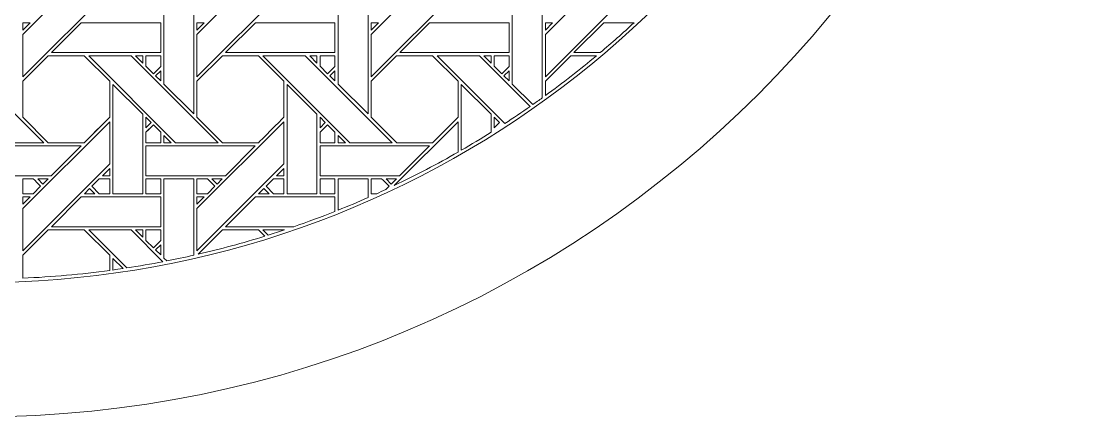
# Model space of a CAD drawing. Header units: inches. Extents: x 6.4 to 18.4, y 3.1 to 15.1.
# Drawn here: x 12.61 to 18.38, y 3.09 to 5.25 of the extents above; entities that cross this region are included whole.
import ezdxf

# ---------------------------------------------------------------- set-up
doc = ezdxf.new("R2010")
doc.units = ezdxf.units.IN
doc.header["$MEASUREMENT"] = 0
doc.layers.add('Design', color=7, linetype='Continuous', lineweight=0)

msp = doc.modelspace()

# ---------------------------------------------------------------- linework, layer by layer
at = {"layer": 'Design'}
for points, knots in [([(12.3829, 15.0948), (9.0691, 15.0948), (6.3829, 12.4085), (6.3829, 9.0948), (6.3829, 5.7811), (9.0691, 3.0948), (12.3829, 3.0948), (15.6966, 3.0948), (18.3829, 5.7811), (18.3829, 9.0948), (18.3829, 12.4085), (15.6966, 15.0948), (12.3829, 15.0948)], [0, 0, 0, 0, 1, 1, 1, 2, 2, 2, 3, 3, 3, 4, 4, 4, 4]), ([(17.3637, 7.426), (17.3637, 7.426), (17.338, 7.426), (17.338, 7.426), (16.5066, 7.426), (16.0033, 7.426), (15.7121, 7.426), (15.4417, 7.426), (15.3541, 7.426), (15.3568, 7.426), (14.6303, 7.426), (12.5831, 7.426), (7.4146, 7.426), (7.402, 7.426), (7.3964, 7.4266), (7.3922, 7.4227), (7.3894, 7.42), (7.3876, 7.4172), (7.3922, 7.4035), (8.0968, 5.3236), (10.0649, 3.8266), (12.3829, 3.8266), (14.6933, 3.8266), (16.6562, 5.314), (17.3666, 7.3834), (17.3711, 7.3963), (17.3739, 7.4043), (17.3756, 7.4094), (17.3784, 7.4176), (17.3723, 7.426), (17.3637, 7.426)], [0, 0, 0, 0, 1, 1, 1, 2, 2, 2, 3, 3, 3, 4, 4, 4, 5, 5, 5, 6, 6, 6, 7, 7, 7, 8, 8, 8, 9, 9, 9, 10, 10, 10, 10]), ([(12.6204, 5.1782), (12.6204, 5.1782), (13.0941, 5.6518), (13.0941, 5.6518), (13.0941, 5.6518), (13.0941, 5.4217), (13.0941, 5.4217), (13.0941, 5.4217), (12.6204, 4.9481), (12.6204, 4.9481), (12.6204, 4.9481), (12.6204, 5.1782), (12.6204, 5.1782)], [0, 0, 0, 0, 1, 1, 1, 2, 2, 2, 3, 3, 3, 4, 4, 4, 4]), ([(13.5691, 5.1782), (13.5691, 5.1782), (14.0428, 5.6518), (14.0428, 5.6518), (14.0428, 5.6518), (14.0428, 5.4217), (14.0428, 5.4217), (14.0428, 5.4217), (13.5691, 4.9481), (13.5691, 4.9481), (13.5691, 4.9481), (13.5691, 5.1782), (13.5691, 5.1782)], [0, 0, 0, 0, 1, 1, 1, 2, 2, 2, 3, 3, 3, 4, 4, 4, 4]), ([(14.5179, 5.1782), (14.5179, 5.1782), (14.9915, 5.6518), (14.9915, 5.6518), (14.9915, 5.6518), (14.9915, 5.4217), (14.9915, 5.4217), (14.9915, 5.4217), (14.5179, 4.9481), (14.5179, 4.9481), (14.5179, 4.9481), (14.5179, 5.1782), (14.5179, 5.1782)], [0, 0, 0, 0, 1, 1, 1, 2, 2, 2, 3, 3, 3, 4, 4, 4, 4]), ([(15.4666, 5.1782), (15.4666, 5.1782), (15.9403, 5.6518), (15.9403, 5.6518), (15.9403, 5.6518), (15.9403, 5.4217), (15.9403, 5.4217), (15.9403, 5.4217), (15.4666, 4.9481), (15.4666, 4.9481), (15.4666, 4.9481), (15.4666, 5.1782), (15.4666, 5.1782)], [0, 0, 0, 0, 1, 1, 1, 2, 2, 2, 3, 3, 3, 4, 4, 4, 4]), ([(13.552, 5.3403), (13.552, 5.3403), (13.552, 4.7452), (13.552, 4.7452), (13.552, 4.7452), (13.3891, 4.9081), (13.3891, 4.9081), (13.3891, 4.9081), (13.3891, 5.3403), (13.3891, 5.3403), (13.3891, 5.3403), (13.552, 5.3403), (13.552, 5.3403)], [0, 0, 0, 0, 1, 1, 1, 2, 2, 2, 3, 3, 3, 4, 4, 4, 4]), ([(14.5007, 5.3403), (14.5007, 5.3403), (14.5007, 4.7452), (14.5007, 4.7452), (14.5007, 4.7452), (14.3378, 4.9081), (14.3378, 4.9081), (14.3378, 4.9081), (14.3378, 5.3403), (14.3378, 5.3403), (14.3378, 5.3403), (14.5007, 5.3403), (14.5007, 5.3403)], [0, 0, 0, 0, 1, 1, 1, 2, 2, 2, 3, 3, 3, 4, 4, 4, 4]), ([(15.4494, 4.8331), (15.4324, 4.8208), (15.4153, 4.8086), (15.3981, 4.7965), (15.3981, 4.7965), (15.2865, 4.9081), (15.2865, 4.9081), (15.2865, 4.9081), (15.2865, 5.3403), (15.2865, 5.3403), (15.2865, 5.3403), (15.4494, 5.3403), (15.4494, 5.3403), (15.4494, 5.3403), (15.4494, 4.8331), (15.4494, 4.8331)], [0, 0, 0, 0, 1, 1, 1, 2, 2, 2, 3, 3, 3, 4, 4, 4, 5, 5, 5, 5]), ([(12.6602, 5.2424), (12.6602, 5.2424), (12.6204, 5.2025), (12.6204, 5.2025), (12.6204, 5.2025), (12.6204, 5.2424), (12.6204, 5.2424), (12.6204, 5.2424), (12.6602, 5.2424), (12.6602, 5.2424)], [0, 0, 0, 0, 1, 1, 1, 2, 2, 2, 3, 3, 3, 3]), ([(12.7762, 5.0796), (12.7762, 5.0796), (12.9391, 5.2424), (12.9391, 5.2424), (12.9391, 5.2424), (13.3715, 5.2424), (13.3715, 5.2424), (13.3715, 5.2424), (13.3715, 5.0796), (13.3715, 5.0796), (13.3715, 5.0796), (12.7762, 5.0796), (12.7762, 5.0796)], [0, 0, 0, 0, 1, 1, 1, 2, 2, 2, 3, 3, 3, 4, 4, 4, 4]), ([(13.609, 5.2424), (13.609, 5.2424), (13.5691, 5.2025), (13.5691, 5.2025), (13.5691, 5.2025), (13.5691, 5.2424), (13.5691, 5.2424), (13.5691, 5.2424), (13.609, 5.2424), (13.609, 5.2424)], [0, 0, 0, 0, 1, 1, 1, 2, 2, 2, 3, 3, 3, 3]), ([(13.725, 5.0796), (13.725, 5.0796), (13.8878, 5.2424), (13.8878, 5.2424), (13.8878, 5.2424), (14.3203, 5.2424), (14.3203, 5.2424), (14.3203, 5.2424), (14.3203, 5.0796), (14.3203, 5.0796), (14.3203, 5.0796), (13.725, 5.0796), (13.725, 5.0796)], [0, 0, 0, 0, 1, 1, 1, 2, 2, 2, 3, 3, 3, 4, 4, 4, 4]), ([(14.5577, 5.2424), (14.5577, 5.2424), (14.5179, 5.2025), (14.5179, 5.2025), (14.5179, 5.2025), (14.5179, 5.2424), (14.5179, 5.2424), (14.5179, 5.2424), (14.5577, 5.2424), (14.5577, 5.2424)], [0, 0, 0, 0, 1, 1, 1, 2, 2, 2, 3, 3, 3, 3]), ([(14.6737, 5.0796), (14.6737, 5.0796), (14.8365, 5.2424), (14.8365, 5.2424), (14.8365, 5.2424), (15.269, 5.2424), (15.269, 5.2424), (15.269, 5.2424), (15.269, 5.0796), (15.269, 5.0796), (15.269, 5.0796), (14.6737, 5.0796), (14.6737, 5.0796)], [0, 0, 0, 0, 1, 1, 1, 2, 2, 2, 3, 3, 3, 4, 4, 4, 4]), ([(15.5064, 5.2424), (15.5064, 5.2424), (15.4666, 5.2025), (15.4666, 5.2025), (15.4666, 5.2025), (15.4666, 5.2424), (15.4666, 5.2424), (15.4666, 5.2424), (15.5064, 5.2424), (15.5064, 5.2424)], [0, 0, 0, 0, 1, 1, 1, 2, 2, 2, 3, 3, 3, 3]), ([(15.7654, 5.0796), (15.7654, 5.0796), (15.6224, 5.0796), (15.6224, 5.0796), (15.6224, 5.0796), (15.7853, 5.2424), (15.7853, 5.2424), (15.7853, 5.2424), (15.9495, 5.2424), (15.9495, 5.2424), (15.8894, 5.1867), (15.828, 5.1324), (15.7654, 5.0796)], [0, 0, 0, 0, 1, 1, 1, 2, 2, 2, 3, 3, 3, 4, 4, 4, 4]), ([(12.3052, 4.7887), (12.3052, 4.7887), (12.0308, 5.0624), (12.0308, 5.0624), (12.0308, 5.0624), (12.2618, 5.0624), (12.2618, 5.0624), (12.2618, 5.0624), (12.7354, 4.5888), (12.7354, 4.5888), (12.7354, 4.5888), (12.5044, 4.5888), (12.5044, 4.5888), (12.5044, 4.5888), (12.3052, 4.7887), (12.3052, 4.7887)], [0, 0, 0, 0, 1, 1, 1, 2, 2, 2, 3, 3, 3, 4, 4, 4, 5, 5, 5, 5]), ([(12.6204, 4.728), (12.6204, 4.728), (12.6204, 4.9237), (12.6204, 4.9237), (12.6204, 4.9237), (12.7591, 5.0624), (12.7591, 5.0624), (12.7591, 5.0624), (12.9553, 5.0624), (12.9553, 5.0624), (12.9553, 5.0624), (13.0941, 4.9237), (13.0941, 4.9237), (13.0941, 4.9237), (13.0941, 4.7274), (13.0941, 4.7274), (13.0763, 4.7095), (12.9643, 4.5978), (12.9553, 4.5888), (12.9553, 4.5888), (12.7596, 4.5888), (12.7596, 4.5888), (12.7596, 4.5888), (12.6204, 4.728), (12.6204, 4.728)], [0, 0, 0, 0, 1, 1, 1, 2, 2, 2, 3, 3, 3, 4, 4, 4, 5, 5, 5, 6, 6, 6, 7, 7, 7, 8, 8, 8, 8]), ([(12.6204, 4.728), (12.6204, 4.728), (12.6204, 4.9237), (12.6204, 4.9237), (12.6204, 4.9237), (12.7591, 5.0624), (12.7591, 5.0624), (12.7591, 5.0624), (12.9553, 5.0624), (12.9553, 5.0624), (12.9553, 5.0624), (13.0941, 4.9237), (13.0941, 4.9237), (13.0941, 4.9237), (13.0941, 4.7274), (13.0941, 4.7274), (13.0757, 4.7089), (12.9639, 4.5973), (12.9553, 4.5888), (12.9553, 4.5888), (12.7596, 4.5888), (12.7596, 4.5888), (12.7596, 4.5888), (12.6204, 4.728), (12.6204, 4.728)], [0, 0, 0, 0, 1, 1, 1, 2, 2, 2, 3, 3, 3, 4, 4, 4, 5, 5, 5, 6, 6, 6, 7, 7, 7, 8, 8, 8, 8]), ([(12.9795, 5.0624), (12.9795, 5.0624), (13.2105, 5.0624), (13.2105, 5.0624), (13.2105, 5.0624), (13.6841, 4.5888), (13.6841, 4.5888), (13.6841, 4.5888), (13.4531, 4.5888), (13.4531, 4.5888), (13.4531, 4.5888), (12.9795, 5.0624), (12.9795, 5.0624)], [0, 0, 0, 0, 1, 1, 1, 2, 2, 2, 3, 3, 3, 4, 4, 4, 4]), ([(13.2741, 5.0624), (13.2741, 5.0624), (13.2741, 5.0226), (13.2741, 5.0226), (13.2741, 5.0226), (13.2346, 5.0624), (13.2346, 5.0624), (13.2346, 5.0624), (13.2741, 5.0624), (13.2741, 5.0624)], [0, 0, 0, 0, 1, 1, 1, 2, 2, 2, 3, 3, 3, 3]), ([(13.3715, 5.0624), (13.3715, 5.0624), (13.3715, 5.0048), (13.3715, 5.0048), (13.3715, 5.0048), (13.3316, 4.9648), (13.3316, 4.9648), (13.3316, 4.9648), (13.2913, 5.0052), (13.2913, 5.0052), (13.2913, 5.0052), (13.2913, 5.0624), (13.2913, 5.0624), (13.2913, 5.0624), (13.3715, 5.0624), (13.3715, 5.0624)], [0, 0, 0, 0, 1, 1, 1, 2, 2, 2, 3, 3, 3, 4, 4, 4, 5, 5, 5, 5]), ([(13.3316, 4.9648), (13.3316, 4.9648), (13.2913, 5.0052), (13.2913, 5.0052), (13.2913, 5.0052), (13.2913, 5.0624), (13.2913, 5.0624), (13.2913, 5.0624), (13.3715, 5.0624), (13.3715, 5.0624), (13.3715, 5.0624), (13.3715, 5.0048), (13.3715, 5.0048), (13.3715, 5.0048), (13.3316, 4.9648), (13.3316, 4.9648)], [0, 0, 0, 0, 1, 1, 1, 2, 2, 2, 3, 3, 3, 4, 4, 4, 5, 5, 5, 5]), ([(13.7078, 5.0624), (13.7078, 5.0624), (13.904, 5.0624), (13.904, 5.0624), (13.904, 5.0624), (14.0428, 4.9237), (14.0428, 4.9237), (14.0428, 4.9237), (14.0428, 4.7274), (14.0428, 4.7274), (14.025, 4.7095), (13.9131, 4.5978), (13.9041, 4.5888), (13.9041, 4.5888), (13.7084, 4.5888), (13.7084, 4.5888), (13.7084, 4.5888), (13.5691, 4.728), (13.5691, 4.728), (13.5691, 4.728), (13.5691, 4.9237), (13.5691, 4.9237), (13.5691, 4.9237), (13.7078, 5.0624), (13.7078, 5.0624)], [0, 0, 0, 0, 1, 1, 1, 2, 2, 2, 3, 3, 3, 4, 4, 4, 5, 5, 5, 6, 6, 6, 7, 7, 7, 8, 8, 8, 8]), ([(13.7084, 4.5888), (13.7084, 4.5888), (13.5691, 4.728), (13.5691, 4.728), (13.5691, 4.728), (13.5691, 4.9237), (13.5691, 4.9237), (13.5691, 4.9237), (13.7078, 5.0624), (13.7078, 5.0624), (13.7078, 5.0624), (13.904, 5.0624), (13.904, 5.0624), (13.904, 5.0624), (14.0428, 4.9237), (14.0428, 4.9237), (14.0428, 4.9237), (14.0428, 4.7274), (14.0428, 4.7274), (14.0248, 4.7094), (13.913, 4.5977), (13.9041, 4.5888), (13.9041, 4.5888), (13.7084, 4.5888), (13.7084, 4.5888)], [0, 0, 0, 0, 1, 1, 1, 2, 2, 2, 3, 3, 3, 4, 4, 4, 5, 5, 5, 6, 6, 6, 7, 7, 7, 8, 8, 8, 8]), ([(13.9283, 5.0624), (13.9283, 5.0624), (14.1592, 5.0624), (14.1592, 5.0624), (14.1592, 5.0624), (14.6329, 4.5888), (14.6329, 4.5888), (14.6329, 4.5888), (14.4018, 4.5888), (14.4018, 4.5888), (14.4018, 4.5888), (13.9283, 5.0624), (13.9283, 5.0624)], [0, 0, 0, 0, 1, 1, 1, 2, 2, 2, 3, 3, 3, 4, 4, 4, 4]), ([(14.2228, 5.0624), (14.2228, 5.0624), (14.2228, 5.0226), (14.2228, 5.0226), (14.2228, 5.0226), (14.1833, 5.0624), (14.1833, 5.0624), (14.1833, 5.0624), (14.2228, 5.0624), (14.2228, 5.0624)], [0, 0, 0, 0, 1, 1, 1, 2, 2, 2, 3, 3, 3, 3]), ([(14.24, 5.0624), (14.24, 5.0624), (14.3203, 5.0624), (14.3203, 5.0624), (14.3203, 5.0624), (14.3203, 5.0048), (14.3203, 5.0048), (14.3203, 5.0048), (14.2803, 4.9648), (14.2803, 4.9648), (14.2803, 4.9648), (14.24, 5.0052), (14.24, 5.0052), (14.24, 5.0052), (14.24, 5.0624), (14.24, 5.0624)], [0, 0, 0, 0, 1, 1, 1, 2, 2, 2, 3, 3, 3, 4, 4, 4, 5, 5, 5, 5]), ([(14.2803, 4.9648), (14.2803, 4.9648), (14.24, 5.0052), (14.24, 5.0052), (14.24, 5.0052), (14.24, 5.0624), (14.24, 5.0624), (14.24, 5.0624), (14.3203, 5.0624), (14.3203, 5.0624), (14.3203, 5.0624), (14.3203, 5.0048), (14.3203, 5.0048), (14.3203, 5.0048), (14.2803, 4.9648), (14.2803, 4.9648)], [0, 0, 0, 0, 1, 1, 1, 2, 2, 2, 3, 3, 3, 4, 4, 4, 5, 5, 5, 5]), ([(14.9915, 4.7274), (14.9737, 4.7095), (14.8618, 4.5978), (14.8528, 4.5888), (14.8528, 4.5888), (14.6571, 4.5888), (14.6571, 4.5888), (14.6571, 4.5888), (14.5179, 4.728), (14.5179, 4.728), (14.5179, 4.728), (14.5179, 4.9237), (14.5179, 4.9237), (14.5179, 4.9237), (14.6566, 5.0624), (14.6566, 5.0624), (14.6566, 5.0624), (14.8528, 5.0624), (14.8528, 5.0624), (14.8528, 5.0624), (14.9915, 4.9237), (14.9915, 4.9237), (14.9915, 4.9237), (14.9915, 4.7274), (14.9915, 4.7274)], [0, 0, 0, 0, 1, 1, 1, 2, 2, 2, 3, 3, 3, 4, 4, 4, 5, 5, 5, 6, 6, 6, 7, 7, 7, 8, 8, 8, 8]), ([(14.6571, 4.5888), (14.6571, 4.5888), (14.5179, 4.728), (14.5179, 4.728), (14.5179, 4.728), (14.5179, 4.9237), (14.5179, 4.9237), (14.5179, 4.9237), (14.6566, 5.0624), (14.6566, 5.0624), (14.6566, 5.0624), (14.8528, 5.0624), (14.8528, 5.0624), (14.8528, 5.0624), (14.9915, 4.9237), (14.9915, 4.9237), (14.9915, 4.9237), (14.9915, 4.7274), (14.9915, 4.7274), (14.9736, 4.7094), (14.8617, 4.5977), (14.8528, 4.5888), (14.8528, 4.5888), (14.6571, 4.5888), (14.6571, 4.5888)], [0, 0, 0, 0, 1, 1, 1, 2, 2, 2, 3, 3, 3, 4, 4, 4, 5, 5, 5, 6, 6, 6, 7, 7, 7, 8, 8, 8, 8]), ([(15.2459, 4.6935), (15.2459, 4.6935), (14.877, 5.0624), (14.877, 5.0624), (14.877, 5.0624), (15.1079, 5.0624), (15.1079, 5.0624), (15.1079, 5.0624), (15.3838, 4.7865), (15.3838, 4.7865), (15.3384, 4.7548), (15.2924, 4.7238), (15.2459, 4.6935)], [0, 0, 0, 0, 1, 1, 1, 2, 2, 2, 3, 3, 3, 4, 4, 4, 4]), ([(15.1715, 5.0624), (15.1715, 5.0624), (15.1715, 5.0226), (15.1715, 5.0226), (15.1715, 5.0226), (15.1321, 5.0624), (15.1321, 5.0624), (15.1321, 5.0624), (15.1715, 5.0624), (15.1715, 5.0624)], [0, 0, 0, 0, 1, 1, 1, 2, 2, 2, 3, 3, 3, 3]), ([(15.269, 5.0048), (15.269, 5.0048), (15.2291, 4.9648), (15.2291, 4.9648), (15.2291, 4.9648), (15.1887, 5.0052), (15.1887, 5.0052), (15.1887, 5.0052), (15.1887, 5.0624), (15.1887, 5.0624), (15.1887, 5.0624), (15.269, 5.0624), (15.269, 5.0624), (15.269, 5.0624), (15.269, 5.0048), (15.269, 5.0048)], [0, 0, 0, 0, 1, 1, 1, 2, 2, 2, 3, 3, 3, 4, 4, 4, 5, 5, 5, 5]), ([(15.2291, 4.9648), (15.2291, 4.9648), (15.1887, 5.0052), (15.1887, 5.0052), (15.1887, 5.0052), (15.1887, 5.0624), (15.1887, 5.0624), (15.1887, 5.0624), (15.269, 5.0624), (15.269, 5.0624), (15.269, 5.0624), (15.269, 5.0048), (15.269, 5.0048), (15.269, 5.0048), (15.2291, 4.9648), (15.2291, 4.9648)], [0, 0, 0, 0, 1, 1, 1, 2, 2, 2, 3, 3, 3, 4, 4, 4, 5, 5, 5, 5]), ([(15.4666, 4.8455), (15.4666, 4.8455), (15.4666, 4.9237), (15.4666, 4.9237), (15.4666, 4.9237), (15.6053, 5.0624), (15.6053, 5.0624), (15.6053, 5.0624), (15.7448, 5.0624), (15.7448, 5.0624), (15.6546, 4.9871), (15.5618, 4.9147), (15.4666, 4.8455)], [0, 0, 0, 0, 1, 1, 1, 2, 2, 2, 3, 3, 3, 4, 4, 4, 4]), ([(15.4666, 4.8455), (15.4666, 4.8455), (15.4666, 4.9237), (15.4666, 4.9237), (15.4666, 4.9237), (15.6053, 5.0624), (15.6053, 5.0624), (15.6053, 5.0624), (15.7448, 5.0624), (15.7448, 5.0624), (15.6546, 4.9871), (15.5618, 4.9147), (15.4666, 4.8455)], [0, 0, 0, 0, 1, 1, 1, 2, 2, 2, 3, 3, 3, 4, 4, 4, 4]), ([(13.3715, 4.9806), (13.3715, 4.9806), (13.3715, 4.9254), (13.3715, 4.9254), (13.3715, 4.9254), (13.3438, 4.9528), (13.3438, 4.9528), (13.3438, 4.9528), (13.3715, 4.9806), (13.3715, 4.9806)], [0, 0, 0, 0, 1, 1, 1, 2, 2, 2, 3, 3, 3, 3]), ([(14.3203, 4.9806), (14.3203, 4.9806), (14.3203, 4.9254), (14.3203, 4.9254), (14.3203, 4.9254), (14.2925, 4.9528), (14.2925, 4.9528), (14.2925, 4.9528), (14.3203, 4.9806), (14.3203, 4.9806)], [0, 0, 0, 0, 1, 1, 1, 2, 2, 2, 3, 3, 3, 3]), ([(15.269, 4.9806), (15.269, 4.9806), (15.269, 4.9254), (15.269, 4.9254), (15.269, 4.9254), (15.2412, 4.9528), (15.2412, 4.9528), (15.2412, 4.9528), (15.269, 4.9806), (15.269, 4.9806)], [0, 0, 0, 0, 1, 1, 1, 2, 2, 2, 3, 3, 3, 3]), ([(13.274, 4.7445), (13.274, 4.7445), (13.274, 4.3108), (13.274, 4.3108), (13.274, 4.3108), (13.1112, 4.3108), (13.1112, 4.3108), (13.1112, 4.3108), (13.1112, 4.9066), (13.1112, 4.9066), (13.1112, 4.9066), (13.274, 4.7445), (13.274, 4.7445)], [0, 0, 0, 0, 1, 1, 1, 2, 2, 2, 3, 3, 3, 4, 4, 4, 4]), ([(14.2227, 4.7445), (14.2227, 4.7445), (14.2227, 4.3108), (14.2227, 4.3108), (14.2227, 4.3108), (14.0599, 4.3108), (14.0599, 4.3108), (14.0599, 4.3108), (14.0599, 4.9066), (14.0599, 4.9066), (14.0599, 4.9066), (14.2227, 4.7445), (14.2227, 4.7445)], [0, 0, 0, 0, 1, 1, 1, 2, 2, 2, 3, 3, 3, 4, 4, 4, 4]), ([(15.1714, 4.6458), (15.1178, 4.6122), (15.0635, 4.5794), (15.0087, 4.5477), (15.0087, 4.5477), (15.0087, 4.9066), (15.0087, 4.9066), (15.0087, 4.9066), (15.1714, 4.7445), (15.1714, 4.7445), (15.1714, 4.7445), (15.1714, 4.6458), (15.1714, 4.6458)], [0, 0, 0, 0, 1, 1, 1, 2, 2, 2, 3, 3, 3, 4, 4, 4, 4]), ([(12.6204, 4.2294), (12.6204, 4.2294), (13.0941, 4.7031), (13.0941, 4.7031), (13.0941, 4.7031), (13.0941, 4.473), (13.0941, 4.473), (13.0941, 4.473), (12.6204, 3.9994), (12.6204, 3.9994), (12.6204, 3.9994), (12.6204, 4.2294), (12.6204, 4.2294)], [0, 0, 0, 0, 1, 1, 1, 2, 2, 2, 3, 3, 3, 4, 4, 4, 4]), ([(13.2913, 4.6702), (13.2913, 4.6702), (13.2913, 4.727), (13.2913, 4.727), (13.2913, 4.727), (13.3195, 4.6984), (13.3195, 4.6984), (13.3195, 4.6984), (13.2913, 4.6702), (13.2913, 4.6702)], [0, 0, 0, 0, 1, 1, 1, 2, 2, 2, 3, 3, 3, 3]), ([(13.3719, 4.5885), (13.3719, 4.5885), (13.2913, 4.5885), (13.2913, 4.5885), (13.2913, 4.5885), (13.2913, 4.6458), (13.2913, 4.6458), (13.2913, 4.6458), (13.3316, 4.6861), (13.3316, 4.6861), (13.3316, 4.6861), (13.3719, 4.6458), (13.3719, 4.6458), (13.3719, 4.6458), (13.3719, 4.5885), (13.3719, 4.5885)], [0, 0, 0, 0, 1, 1, 1, 2, 2, 2, 3, 3, 3, 4, 4, 4, 5, 5, 5, 5]), ([(13.3048, 4.6594), (13.3048, 4.6594), (13.3316, 4.6861), (13.3316, 4.6861), (13.3316, 4.6861), (13.3719, 4.6458), (13.3719, 4.6458), (13.3719, 4.6458), (13.3719, 4.5885), (13.3719, 4.5885), (13.3719, 4.5885), (13.2913, 4.5885), (13.2913, 4.5885), (13.2913, 4.5885), (13.2913, 4.6458), (13.2913, 4.6458), (13.2913, 4.6458), (13.3048, 4.6594), (13.3048, 4.6594)], [0, 0, 0, 0, 1, 1, 1, 2, 2, 2, 3, 3, 3, 4, 4, 4, 5, 5, 5, 6, 6, 6, 6]), ([(13.5691, 4.2294), (13.5691, 4.2294), (14.0428, 4.703), (14.0428, 4.703), (14.0428, 4.703), (14.0428, 4.473), (14.0428, 4.473), (14.0428, 4.473), (13.5691, 3.9994), (13.5691, 3.9994), (13.5691, 3.9994), (13.5691, 4.2294), (13.5691, 4.2294)], [0, 0, 0, 0, 1, 1, 1, 2, 2, 2, 3, 3, 3, 4, 4, 4, 4]), ([(14.24, 4.6702), (14.24, 4.6702), (14.24, 4.727), (14.24, 4.727), (14.24, 4.727), (14.2682, 4.6984), (14.2682, 4.6984), (14.2682, 4.6984), (14.24, 4.6702), (14.24, 4.6702)], [0, 0, 0, 0, 1, 1, 1, 2, 2, 2, 3, 3, 3, 3]), ([(14.3207, 4.5885), (14.3207, 4.5885), (14.24, 4.5885), (14.24, 4.5885), (14.24, 4.5885), (14.24, 4.6458), (14.24, 4.6458), (14.24, 4.6458), (14.2803, 4.6861), (14.2803, 4.6861), (14.2803, 4.6861), (14.3207, 4.6458), (14.3207, 4.6458), (14.3207, 4.6458), (14.3207, 4.5885), (14.3207, 4.5885)], [0, 0, 0, 0, 1, 1, 1, 2, 2, 2, 3, 3, 3, 4, 4, 4, 5, 5, 5, 5]), ([(14.24, 4.6458), (14.24, 4.6458), (14.2803, 4.6861), (14.2803, 4.6861), (14.2803, 4.6861), (14.3207, 4.6458), (14.3207, 4.6458), (14.3207, 4.6458), (14.3207, 4.5885), (14.3207, 4.5885), (14.3207, 4.5885), (14.24, 4.5885), (14.24, 4.5885), (14.24, 4.5885), (14.24, 4.6458), (14.24, 4.6458)], [0, 0, 0, 0, 1, 1, 1, 2, 2, 2, 3, 3, 3, 4, 4, 4, 5, 5, 5, 5]), ([(14.9915, 4.5377), (14.8782, 4.4727), (14.7621, 4.4118), (14.6436, 4.3552), (14.6436, 4.3552), (14.9915, 4.703), (14.9915, 4.703), (14.9915, 4.703), (14.9915, 4.5377), (14.9915, 4.5377)], [0, 0, 0, 0, 1, 1, 1, 2, 2, 2, 3, 3, 3, 3]), ([(15.1887, 4.6702), (15.1887, 4.6702), (15.1887, 4.727), (15.1887, 4.727), (15.1887, 4.727), (15.2169, 4.6984), (15.2169, 4.6984), (15.2169, 4.6984), (15.1887, 4.6702), (15.1887, 4.6702)], [0, 0, 0, 0, 1, 1, 1, 2, 2, 2, 3, 3, 3, 3]), ([(13.4289, 4.5888), (13.4289, 4.5888), (13.3892, 4.5888), (13.3892, 4.5888), (13.3892, 4.5888), (13.3892, 4.6286), (13.3892, 4.6286), (13.3892, 4.6286), (13.4289, 4.5888), (13.4289, 4.5888)], [0, 0, 0, 0, 1, 1, 1, 2, 2, 2, 3, 3, 3, 3]), ([(14.3776, 4.5888), (14.3776, 4.5888), (14.3379, 4.5888), (14.3379, 4.5888), (14.3379, 4.5888), (14.3379, 4.6285), (14.3379, 4.6285), (14.3379, 4.6285), (14.3776, 4.5888), (14.3776, 4.5888)], [0, 0, 0, 0, 1, 1, 1, 2, 2, 2, 3, 3, 3, 3]), ([(12.3425, 4.4088), (12.3425, 4.4088), (12.3425, 4.5715), (12.3425, 4.5715), (12.3425, 4.5715), (12.9382, 4.5715), (12.9382, 4.5715), (12.9382, 4.5715), (12.7755, 4.4088), (12.7755, 4.4088), (12.7755, 4.4088), (12.3425, 4.4088), (12.3425, 4.4088)], [0, 0, 0, 0, 1, 1, 1, 2, 2, 2, 3, 3, 3, 4, 4, 4, 4]), ([(13.2913, 4.4088), (13.2913, 4.4088), (13.2913, 4.5715), (13.2913, 4.5715), (13.2913, 4.5715), (13.887, 4.5715), (13.887, 4.5715), (13.887, 4.5715), (13.7242, 4.4088), (13.7242, 4.4088), (13.7242, 4.4088), (13.2913, 4.4088), (13.2913, 4.4088)], [0, 0, 0, 0, 1, 1, 1, 2, 2, 2, 3, 3, 3, 4, 4, 4, 4]), ([(14.24, 4.5715), (14.24, 4.5715), (14.8357, 4.5715), (14.8357, 4.5715), (14.8357, 4.5715), (14.673, 4.4088), (14.673, 4.4088), (14.673, 4.4088), (14.24, 4.4088), (14.24, 4.4088), (14.24, 4.4088), (14.24, 4.5715), (14.24, 4.5715)], [0, 0, 0, 0, 1, 1, 1, 2, 2, 2, 3, 3, 3, 4, 4, 4, 4]), ([(13.0543, 4.4089), (13.0543, 4.4089), (13.0941, 4.4486), (13.0941, 4.4486), (13.0941, 4.4486), (13.0941, 4.4089), (13.0941, 4.4089), (13.0941, 4.4089), (13.0543, 4.4089), (13.0543, 4.4089)], [0, 0, 0, 0, 1, 1, 1, 2, 2, 2, 3, 3, 3, 3]), ([(14.003, 4.4089), (14.003, 4.4089), (14.0428, 4.4486), (14.0428, 4.4486), (14.0428, 4.4486), (14.0428, 4.4089), (14.0428, 4.4089), (14.0428, 4.4089), (14.003, 4.4089), (14.003, 4.4089)], [0, 0, 0, 0, 1, 1, 1, 2, 2, 2, 3, 3, 3, 3]), ([(12.7178, 4.3512), (12.7178, 4.3512), (12.6774, 4.3107), (12.6774, 4.3107), (12.6774, 4.3107), (12.6204, 4.3107), (12.6204, 4.3107), (12.6204, 4.3107), (12.6204, 4.3915), (12.6204, 4.3915), (12.6204, 4.3915), (12.6775, 4.3915), (12.6775, 4.3915), (12.6826, 4.3864), (12.7134, 4.3556), (12.7178, 4.3512)], [0, 0, 0, 0, 1, 1, 1, 2, 2, 2, 3, 3, 3, 4, 4, 4, 5, 5, 5, 5]), ([(12.6204, 4.3915), (12.6204, 4.3915), (12.6775, 4.3915), (12.6775, 4.3915), (12.6826, 4.3864), (12.7134, 4.3556), (12.7178, 4.3512), (12.7178, 4.3512), (12.6774, 4.3107), (12.6774, 4.3107), (12.6774, 4.3107), (12.6204, 4.3107), (12.6204, 4.3107), (12.6204, 4.3107), (12.6204, 4.3915), (12.6204, 4.3915)], [0, 0, 0, 0, 1, 1, 1, 2, 2, 2, 3, 3, 3, 4, 4, 4, 5, 5, 5, 5]), ([(12.7583, 4.3916), (12.7583, 4.3916), (12.73, 4.3634), (12.73, 4.3634), (12.73, 4.3634), (12.7018, 4.3916), (12.7018, 4.3916), (12.7018, 4.3916), (12.7583, 4.3916), (12.7583, 4.3916)], [0, 0, 0, 0, 1, 1, 1, 2, 2, 2, 3, 3, 3, 3]), ([(13.0941, 4.3107), (13.0941, 4.3107), (13.037, 4.3107), (13.037, 4.3107), (13.037, 4.3107), (12.9966, 4.3511), (12.9966, 4.3511), (12.9966, 4.3511), (13.037, 4.3915), (13.037, 4.3915), (13.037, 4.3915), (13.0941, 4.3915), (13.0941, 4.3915), (13.0941, 4.3915), (13.0941, 4.3107), (13.0941, 4.3107)], [0, 0, 0, 0, 1, 1, 1, 2, 2, 2, 3, 3, 3, 4, 4, 4, 5, 5, 5, 5]), ([(12.9966, 4.3511), (12.9966, 4.3511), (13.037, 4.3915), (13.037, 4.3915), (13.037, 4.3915), (13.0941, 4.3915), (13.0941, 4.3915), (13.0941, 4.3915), (13.0941, 4.3107), (13.0941, 4.3107), (13.0941, 4.3107), (13.037, 4.3107), (13.037, 4.3107), (13.037, 4.3107), (12.9966, 4.3511), (12.9966, 4.3511)], [0, 0, 0, 0, 1, 1, 1, 2, 2, 2, 3, 3, 3, 4, 4, 4, 5, 5, 5, 5]), ([(13.3715, 4.3107), (13.3715, 4.3107), (13.2913, 4.3107), (13.2913, 4.3107), (13.2913, 4.3107), (13.2913, 4.3915), (13.2913, 4.3915), (13.2913, 4.3915), (13.3715, 4.3915), (13.3715, 4.3915), (13.3715, 4.3915), (13.3715, 4.3107), (13.3715, 4.3107)], [0, 0, 0, 0, 1, 1, 1, 2, 2, 2, 3, 3, 3, 4, 4, 4, 4]), ([(13.3715, 4.3915), (13.3715, 4.3915), (13.3715, 4.3107), (13.3715, 4.3107), (13.3715, 4.3107), (13.2913, 4.3107), (13.2913, 4.3107), (13.2913, 4.3107), (13.2913, 4.3915), (13.2913, 4.3915), (13.2913, 4.3915), (13.3715, 4.3915), (13.3715, 4.3915)], [0, 0, 0, 0, 1, 1, 1, 2, 2, 2, 3, 3, 3, 4, 4, 4, 4]), ([(13.552, 3.9755), (13.503, 3.9644), (13.4537, 3.9539), (13.4043, 3.9442), (13.4043, 3.9442), (13.3891, 3.9594), (13.3891, 3.9594), (13.3891, 3.9594), (13.3891, 4.3916), (13.3891, 4.3916), (13.3891, 4.3916), (13.552, 4.3916), (13.552, 4.3916), (13.552, 4.3916), (13.552, 3.9755), (13.552, 3.9755)], [0, 0, 0, 0, 1, 1, 1, 2, 2, 2, 3, 3, 3, 4, 4, 4, 5, 5, 5, 5]), ([(13.5691, 4.3915), (13.5691, 4.3915), (13.6262, 4.3915), (13.6262, 4.3915), (13.6313, 4.3864), (13.6621, 4.3556), (13.6665, 4.3512), (13.6665, 4.3512), (13.6261, 4.3107), (13.6261, 4.3107), (13.6261, 4.3107), (13.5691, 4.3107), (13.5691, 4.3107), (13.5691, 4.3107), (13.5691, 4.3915), (13.5691, 4.3915)], [0, 0, 0, 0, 1, 1, 1, 2, 2, 2, 3, 3, 3, 4, 4, 4, 5, 5, 5, 5]), ([(13.5691, 4.3107), (13.5691, 4.3107), (13.5691, 4.3915), (13.5691, 4.3915), (13.5691, 4.3915), (13.6262, 4.3915), (13.6262, 4.3915), (13.6262, 4.3915), (13.6665, 4.3512), (13.6665, 4.3512), (13.6665, 4.3512), (13.6261, 4.3107), (13.6261, 4.3107), (13.6261, 4.3107), (13.5691, 4.3107), (13.5691, 4.3107)], [0, 0, 0, 0, 1, 1, 1, 2, 2, 2, 3, 3, 3, 4, 4, 4, 5, 5, 5, 5]), ([(13.6505, 4.3916), (13.6505, 4.3916), (13.707, 4.3916), (13.707, 4.3916), (13.707, 4.3916), (13.6787, 4.3634), (13.6787, 4.3634), (13.6787, 4.3634), (13.6505, 4.3916), (13.6505, 4.3916)], [0, 0, 0, 0, 1, 1, 1, 2, 2, 2, 3, 3, 3, 3]), ([(14.0428, 4.3107), (14.0428, 4.3107), (13.9857, 4.3107), (13.9857, 4.3107), (13.9857, 4.3107), (13.9453, 4.3511), (13.9453, 4.3511), (13.9453, 4.3511), (13.9858, 4.3915), (13.9858, 4.3915), (13.9858, 4.3915), (14.0428, 4.3915), (14.0428, 4.3915), (14.0428, 4.3915), (14.0428, 4.3107), (14.0428, 4.3107)], [0, 0, 0, 0, 1, 1, 1, 2, 2, 2, 3, 3, 3, 4, 4, 4, 5, 5, 5, 5]), ([(13.9453, 4.3511), (13.9453, 4.3511), (13.9858, 4.3915), (13.9858, 4.3915), (13.9858, 4.3915), (14.0428, 4.3915), (14.0428, 4.3915), (14.0428, 4.3915), (14.0428, 4.3107), (14.0428, 4.3107), (14.0428, 4.3107), (13.9857, 4.3107), (13.9857, 4.3107), (13.9857, 4.3107), (13.9453, 4.3511), (13.9453, 4.3511)], [0, 0, 0, 0, 1, 1, 1, 2, 2, 2, 3, 3, 3, 4, 4, 4, 5, 5, 5, 5]), ([(14.3203, 4.3107), (14.3203, 4.3107), (14.24, 4.3107), (14.24, 4.3107), (14.24, 4.3107), (14.24, 4.3915), (14.24, 4.3915), (14.24, 4.3915), (14.3203, 4.3915), (14.3203, 4.3915), (14.3203, 4.3915), (14.3203, 4.3107), (14.3203, 4.3107)], [0, 0, 0, 0, 1, 1, 1, 2, 2, 2, 3, 3, 3, 4, 4, 4, 4]), ([(14.3203, 4.3107), (14.3203, 4.3107), (14.24, 4.3107), (14.24, 4.3107), (14.24, 4.3107), (14.24, 4.3915), (14.24, 4.3915), (14.24, 4.3915), (14.3203, 4.3915), (14.3203, 4.3915), (14.3203, 4.3915), (14.3203, 4.3107), (14.3203, 4.3107)], [0, 0, 0, 0, 1, 1, 1, 2, 2, 2, 3, 3, 3, 4, 4, 4, 4]), ([(14.5007, 4.2895), (14.4469, 4.2658), (14.3926, 4.2429), (14.3378, 4.2209), (14.3378, 4.2209), (14.3378, 4.3916), (14.3378, 4.3916), (14.3378, 4.3916), (14.5007, 4.3916), (14.5007, 4.3916), (14.5007, 4.3916), (14.5007, 4.2895), (14.5007, 4.2895)], [0, 0, 0, 0, 1, 1, 1, 2, 2, 2, 3, 3, 3, 4, 4, 4, 4]), ([(14.5975, 4.3334), (14.5811, 4.3257), (14.5647, 4.3182), (14.5482, 4.3107), (14.5482, 4.3107), (14.5179, 4.3107), (14.5179, 4.3107), (14.5179, 4.3107), (14.5179, 4.3915), (14.5179, 4.3915), (14.5179, 4.3915), (14.5749, 4.3915), (14.5749, 4.3915), (14.5801, 4.3864), (14.6108, 4.3556), (14.6153, 4.3512), (14.6153, 4.3512), (14.5975, 4.3334), (14.5975, 4.3334)], [0, 0, 0, 0, 1, 1, 1, 2, 2, 2, 3, 3, 3, 4, 4, 4, 5, 5, 5, 6, 6, 6, 6]), ([(14.5975, 4.3334), (14.5811, 4.3257), (14.5647, 4.3182), (14.5482, 4.3107), (14.5482, 4.3107), (14.5179, 4.3107), (14.5179, 4.3107), (14.5179, 4.3107), (14.5179, 4.3915), (14.5179, 4.3915), (14.5179, 4.3915), (14.5749, 4.3915), (14.5749, 4.3915), (14.5801, 4.3864), (14.6108, 4.3556), (14.6153, 4.3512), (14.6153, 4.3512), (14.5975, 4.3334), (14.5975, 4.3334)], [0, 0, 0, 0, 1, 1, 1, 2, 2, 2, 3, 3, 3, 4, 4, 4, 5, 5, 5, 6, 6, 6, 6]), ([(14.5993, 4.3916), (14.5993, 4.3916), (14.6557, 4.3916), (14.6557, 4.3916), (14.6557, 4.3916), (14.6275, 4.3634), (14.6275, 4.3634), (14.6275, 4.3634), (14.5993, 4.3916), (14.5993, 4.3916)], [0, 0, 0, 0, 1, 1, 1, 2, 2, 2, 3, 3, 3, 3]), ([(13.0127, 4.3108), (13.0127, 4.3108), (12.9562, 4.3108), (12.9562, 4.3108), (12.9562, 4.3108), (12.9845, 4.339), (12.9845, 4.339), (12.9845, 4.339), (13.0127, 4.3108), (13.0127, 4.3108)], [0, 0, 0, 0, 1, 1, 1, 2, 2, 2, 3, 3, 3, 3]), ([(13.9615, 4.3108), (13.9615, 4.3108), (13.905, 4.3108), (13.905, 4.3108), (13.905, 4.3108), (13.9332, 4.339), (13.9332, 4.339), (13.9332, 4.339), (13.9615, 4.3108), (13.9615, 4.3108)], [0, 0, 0, 0, 1, 1, 1, 2, 2, 2, 3, 3, 3, 3]), ([(12.6602, 4.2936), (12.6602, 4.2936), (12.6204, 4.2538), (12.6204, 4.2538), (12.6204, 4.2538), (12.6204, 4.2936), (12.6204, 4.2936), (12.6204, 4.2936), (12.6602, 4.2936), (12.6602, 4.2936)], [0, 0, 0, 0, 1, 1, 1, 2, 2, 2, 3, 3, 3, 3]), ([(12.7762, 4.1308), (12.7762, 4.1308), (12.9391, 4.2936), (12.9391, 4.2936), (12.9391, 4.2936), (13.3715, 4.2936), (13.3715, 4.2936), (13.3715, 4.2936), (13.3715, 4.1308), (13.3715, 4.1308), (13.3715, 4.1308), (12.7762, 4.1308), (12.7762, 4.1308)], [0, 0, 0, 0, 1, 1, 1, 2, 2, 2, 3, 3, 3, 4, 4, 4, 4]), ([(13.609, 4.2936), (13.609, 4.2936), (13.5691, 4.2538), (13.5691, 4.2538), (13.5691, 4.2538), (13.5691, 4.2936), (13.5691, 4.2936), (13.5691, 4.2936), (13.609, 4.2936), (13.609, 4.2936)], [0, 0, 0, 0, 1, 1, 1, 2, 2, 2, 3, 3, 3, 3]), ([(14.3203, 4.2139), (14.2464, 4.1845), (14.1717, 4.1569), (14.0963, 4.1308), (14.0963, 4.1308), (13.725, 4.1308), (13.725, 4.1308), (13.725, 4.1308), (13.8878, 4.2936), (13.8878, 4.2936), (13.8878, 4.2936), (14.3203, 4.2936), (14.3203, 4.2936), (14.3203, 4.2936), (14.3203, 4.2139), (14.3203, 4.2139)], [0, 0, 0, 0, 1, 1, 1, 2, 2, 2, 3, 3, 3, 4, 4, 4, 5, 5, 5, 5]), ([(13.0941, 3.8926), (12.9382, 3.8715), (12.7802, 3.8573), (12.6204, 3.8501), (12.6204, 3.8501), (12.6204, 3.9749), (12.6204, 3.9749), (12.6204, 3.9749), (12.7591, 4.1136), (12.7591, 4.1136), (12.7591, 4.1136), (12.9553, 4.1136), (12.9553, 4.1136), (12.9553, 4.1136), (13.0941, 3.9749), (13.0941, 3.9749), (13.0941, 3.9749), (13.0941, 3.8926), (13.0941, 3.8926)], [0, 0, 0, 0, 1, 1, 1, 2, 2, 2, 3, 3, 3, 4, 4, 4, 5, 5, 5, 6, 6, 6, 6]), ([(13.0941, 3.8926), (12.9382, 3.8715), (12.7802, 3.8573), (12.6204, 3.8501), (12.6204, 3.8501), (12.6204, 3.9749), (12.6204, 3.9749), (12.6204, 3.9749), (12.7591, 4.1136), (12.7591, 4.1136), (12.7591, 4.1136), (12.9553, 4.1136), (12.9553, 4.1136), (12.9553, 4.1136), (13.0941, 3.9749), (13.0941, 3.9749), (13.0941, 3.9749), (13.0941, 3.8926), (13.0941, 3.8926)], [0, 0, 0, 0, 1, 1, 1, 2, 2, 2, 3, 3, 3, 4, 4, 4, 5, 5, 5, 6, 6, 6, 6]), ([(13.1877, 3.9061), (13.1877, 3.9061), (12.9796, 4.1137), (12.9796, 4.1137), (12.9796, 4.1137), (13.2105, 4.1137), (13.2105, 4.1137), (13.2105, 4.1137), (13.384, 3.9402), (13.384, 3.9402), (13.319, 3.9276), (13.2535, 3.9162), (13.1877, 3.9061)], [0, 0, 0, 0, 1, 1, 1, 2, 2, 2, 3, 3, 3, 4, 4, 4, 4]), ([(13.2741, 4.1137), (13.2741, 4.1137), (13.2741, 4.0739), (13.2741, 4.0739), (13.2741, 4.0739), (13.2346, 4.1137), (13.2346, 4.1137), (13.2346, 4.1137), (13.2741, 4.1137), (13.2741, 4.1137)], [0, 0, 0, 0, 1, 1, 1, 2, 2, 2, 3, 3, 3, 3]), ([(13.3715, 4.0561), (13.3715, 4.0561), (13.3316, 4.0161), (13.3316, 4.0161), (13.3316, 4.0161), (13.2913, 4.0564), (13.2913, 4.0564), (13.2913, 4.0564), (13.2913, 4.1137), (13.2913, 4.1137), (13.2913, 4.1137), (13.3715, 4.1137), (13.3715, 4.1137), (13.3715, 4.1137), (13.3715, 4.0561), (13.3715, 4.0561)], [0, 0, 0, 0, 1, 1, 1, 2, 2, 2, 3, 3, 3, 4, 4, 4, 5, 5, 5, 5]), ([(13.3316, 4.0161), (13.3316, 4.0161), (13.2913, 4.0564), (13.2913, 4.0564), (13.2913, 4.0564), (13.2913, 4.1137), (13.2913, 4.1137), (13.2913, 4.1137), (13.3715, 4.1137), (13.3715, 4.1137), (13.3715, 4.1137), (13.3715, 4.0561), (13.3715, 4.0561), (13.3715, 4.0561), (13.3316, 4.0161), (13.3316, 4.0161)], [0, 0, 0, 0, 1, 1, 1, 2, 2, 2, 3, 3, 3, 4, 4, 4, 5, 5, 5, 5]), ([(13.5749, 3.9807), (13.5749, 3.9807), (13.7078, 4.1136), (13.7078, 4.1136), (13.7078, 4.1136), (13.904, 4.1136), (13.904, 4.1136), (13.904, 4.1136), (13.9386, 4.0791), (13.9386, 4.0791), (13.8191, 4.0421), (13.6979, 4.0093), (13.5749, 3.9807)], [0, 0, 0, 0, 1, 1, 1, 2, 2, 2, 3, 3, 3, 4, 4, 4, 4]), ([(13.5749, 3.9807), (13.5749, 3.9807), (13.7078, 4.1136), (13.7078, 4.1136), (13.7078, 4.1136), (13.904, 4.1136), (13.904, 4.1136), (13.904, 4.1136), (13.9386, 4.0791), (13.9386, 4.0791), (13.8191, 4.0421), (13.6979, 4.0093), (13.5749, 3.9807)], [0, 0, 0, 0, 1, 1, 1, 2, 2, 2, 3, 3, 3, 4, 4, 4, 4]), ([(13.9571, 4.0849), (13.9571, 4.0849), (13.9283, 4.1137), (13.9283, 4.1137), (13.9283, 4.1137), (14.0458, 4.1137), (14.0458, 4.1137), (14.0164, 4.1039), (13.9868, 4.0943), (13.9571, 4.0849)], [0, 0, 0, 0, 1, 1, 1, 2, 2, 2, 3, 3, 3, 3]), ([(13.3715, 4.0319), (13.3715, 4.0319), (13.3715, 3.9767), (13.3715, 3.9767), (13.3715, 3.9767), (13.3438, 4.0041), (13.3438, 4.0041), (13.3438, 4.0041), (13.3715, 4.0319), (13.3715, 4.0319)], [0, 0, 0, 0, 1, 1, 1, 2, 2, 2, 3, 3, 3, 3]), ([(13.1112, 3.8949), (13.1112, 3.8949), (13.1112, 3.9579), (13.1112, 3.9579), (13.1112, 3.9579), (13.1664, 3.9029), (13.1664, 3.9029), (13.148, 3.9002), (13.1296, 3.8975), (13.1112, 3.8949)], [0, 0, 0, 0, 1, 1, 1, 2, 2, 2, 3, 3, 3, 3])]:
    msp.add_open_spline(points, degree=3, knots=knots, dxfattribs=at)

doc.saveas('drawing.dxf')
